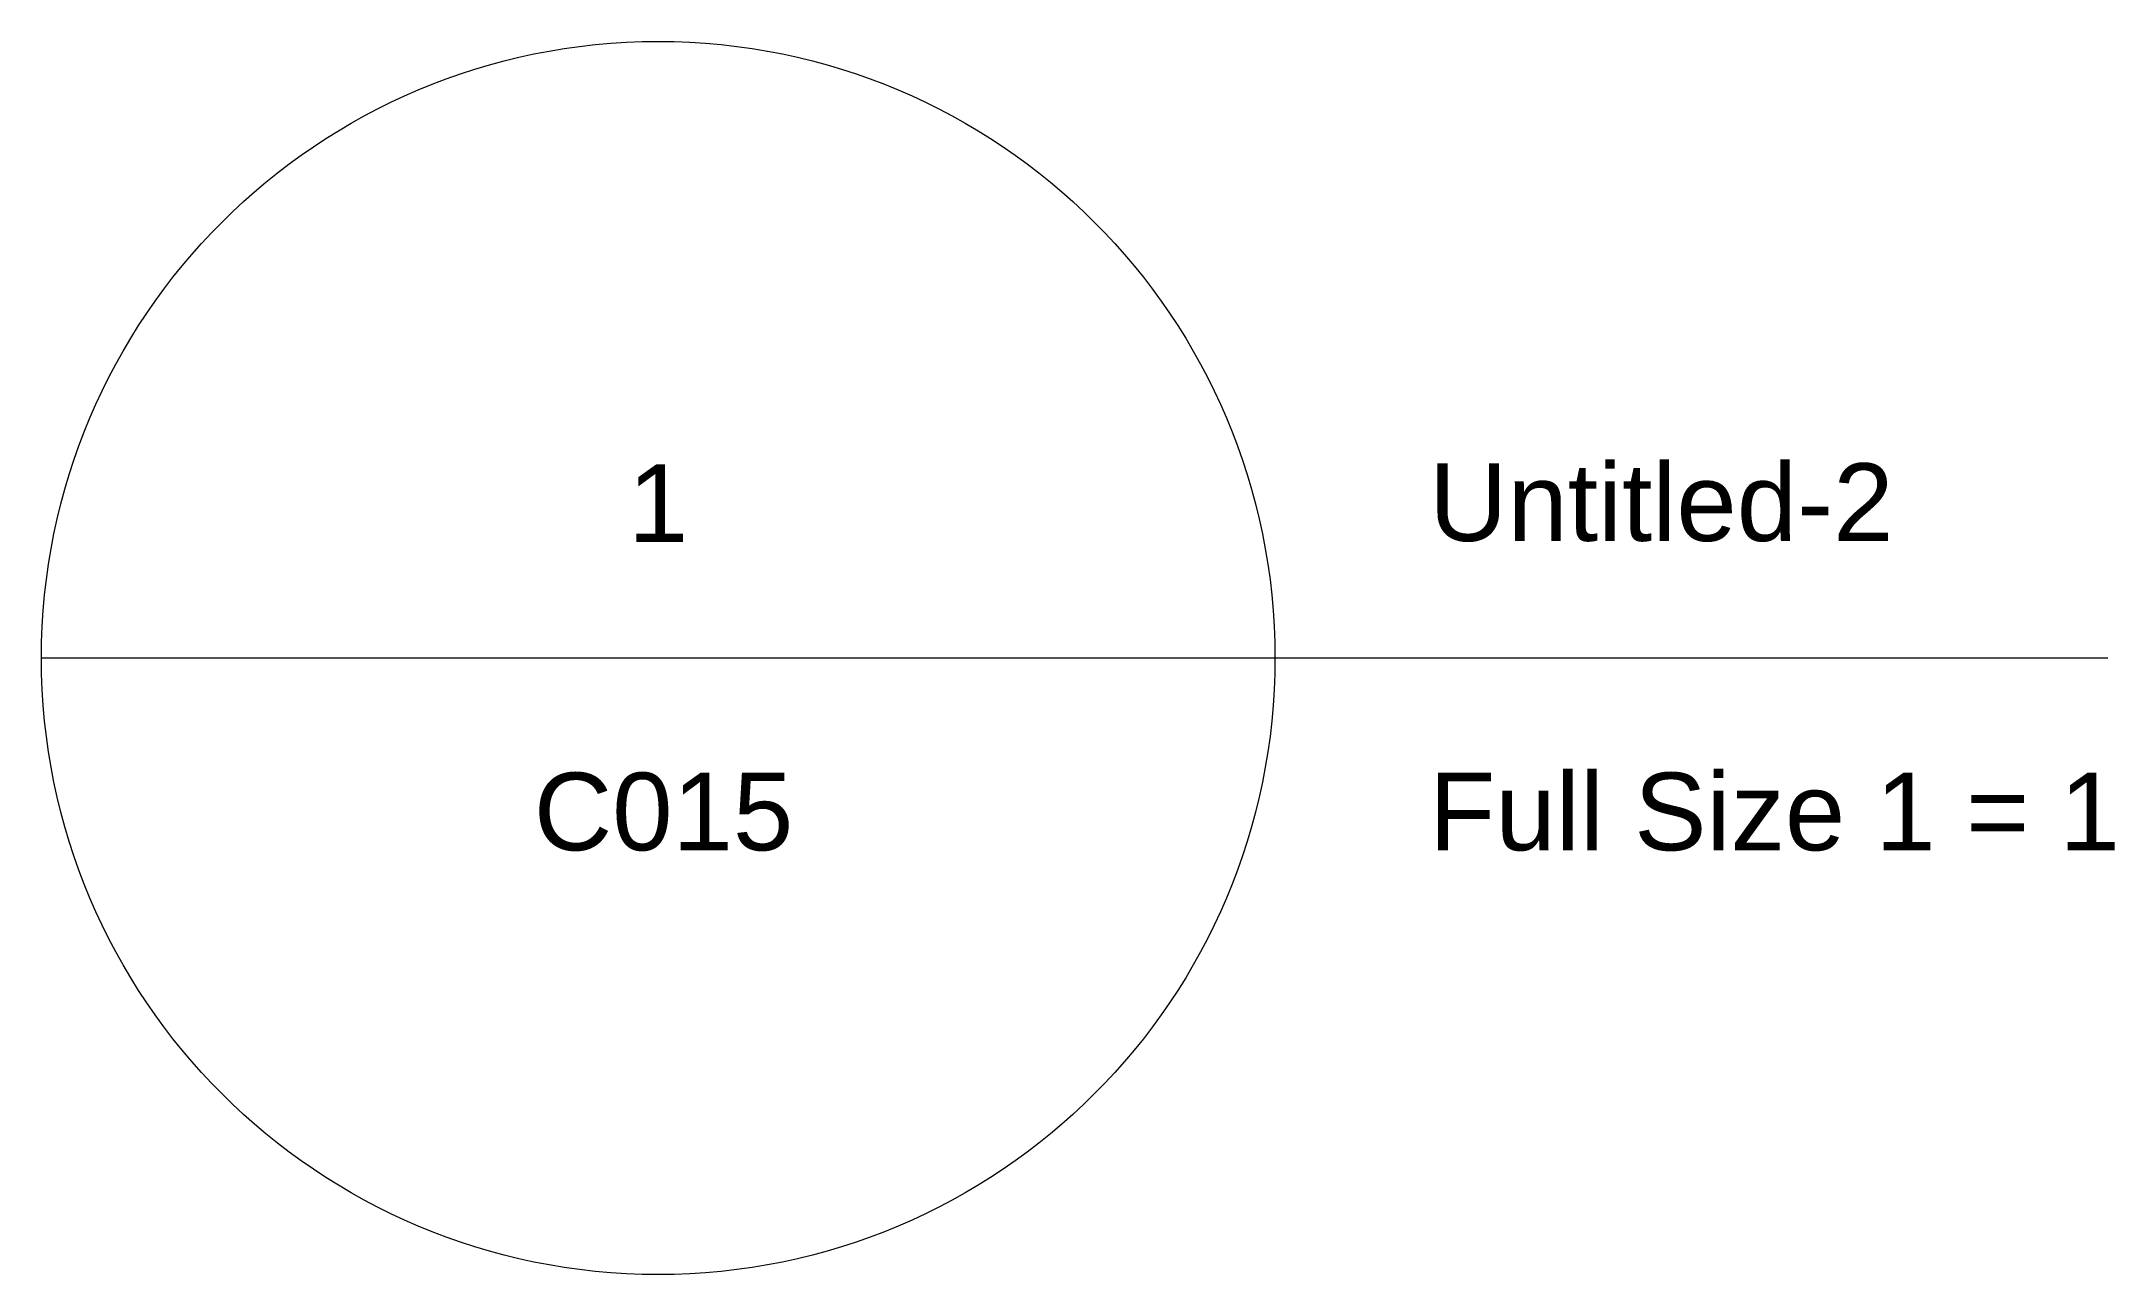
# Paper-space layout 'Untitled-2-5 [Sheet]' of a CAD drawing. Header units: metres. Extents: x -4.8576 to -4.8309, y -12.9396 to -12.9237.
import ezdxf

# ---------------------------------------------------------------- set-up
doc = ezdxf.new("R2010")
doc.units = ezdxf.units.M
doc.header["$MEASUREMENT"] = 0
doc.layers.add('01_A_AccesTren_t', color=30, linetype='Continuous', lineweight=0)
doc.styles.add('Style-Arial', font='arial.ttf')

# ---------------------------------------------------------------- blocks, each defined once
blk = doc.blocks.new('DrawingTitleBubble_49')
at = {"layer": '01_A_AccesTren_t'}
blk.add_line((-0.008006, 0), (0.007869, 0), dxfattribs=at)
blk.add_circle((-0.000069, 0), 0.007938, dxfattribs=at)
at = {"layer": '01_A_AccesTren_t', "color": 7, "char_height": 0.001524, "style": 'Style-Arial'}
for s, insert, attachment_point in [('\\H0.656168x;1', (-0.000069, 0.001492), 8), ('\\H0.656168x;C015', (0, -0.001476), 2)]:
    blk.add_mtext(s, dxfattribs=dict(at, insert=insert, attachment_point=attachment_point))
blk = doc.blocks.new('TitleText_49')
at = {"layer": '01_A_AccesTren_t', "color": 7, "insert": (0, 0.001492), "char_height": 0.001524, "attachment_point": 7, "style": 'Style-Arial'}
blk.add_mtext('\\H0.656168x;Untitled-2', dxfattribs=at)
at = {"layer": '01_A_AccesTren_t', "insert": (0, -0.001476), "char_height": 0.001524, "attachment_point": 1, "style": 'Style-Arial'}
blk.add_mtext('\\H0.656168x;Full Size 1 = 1', dxfattribs=at)
blk = doc.blocks.new('*U336')
at = {"layer": '01_A_AccesTren_t'}
blk.add_line((0, 0), (0.018587, 0), dxfattribs=at)
blk.add_blockref('DrawingTitleBubble_49', (0, 0), dxfattribs=at)
at = {"layer": '01_A_AccesTren_t', "color": 7}
blk.add_blockref('TitleText_49', (0.009853, 0), dxfattribs=at)

psp = doc.layouts.new('Untitled-2-5 [Sheet]')

# ---------------------------------------------------------------- block references
at = {"layer": '01_A_AccesTren_t'}
psp.add_blockref('*U336', (-4.849589, -12.931619), dxfattribs=at)

doc.saveas('drawing.dxf')
